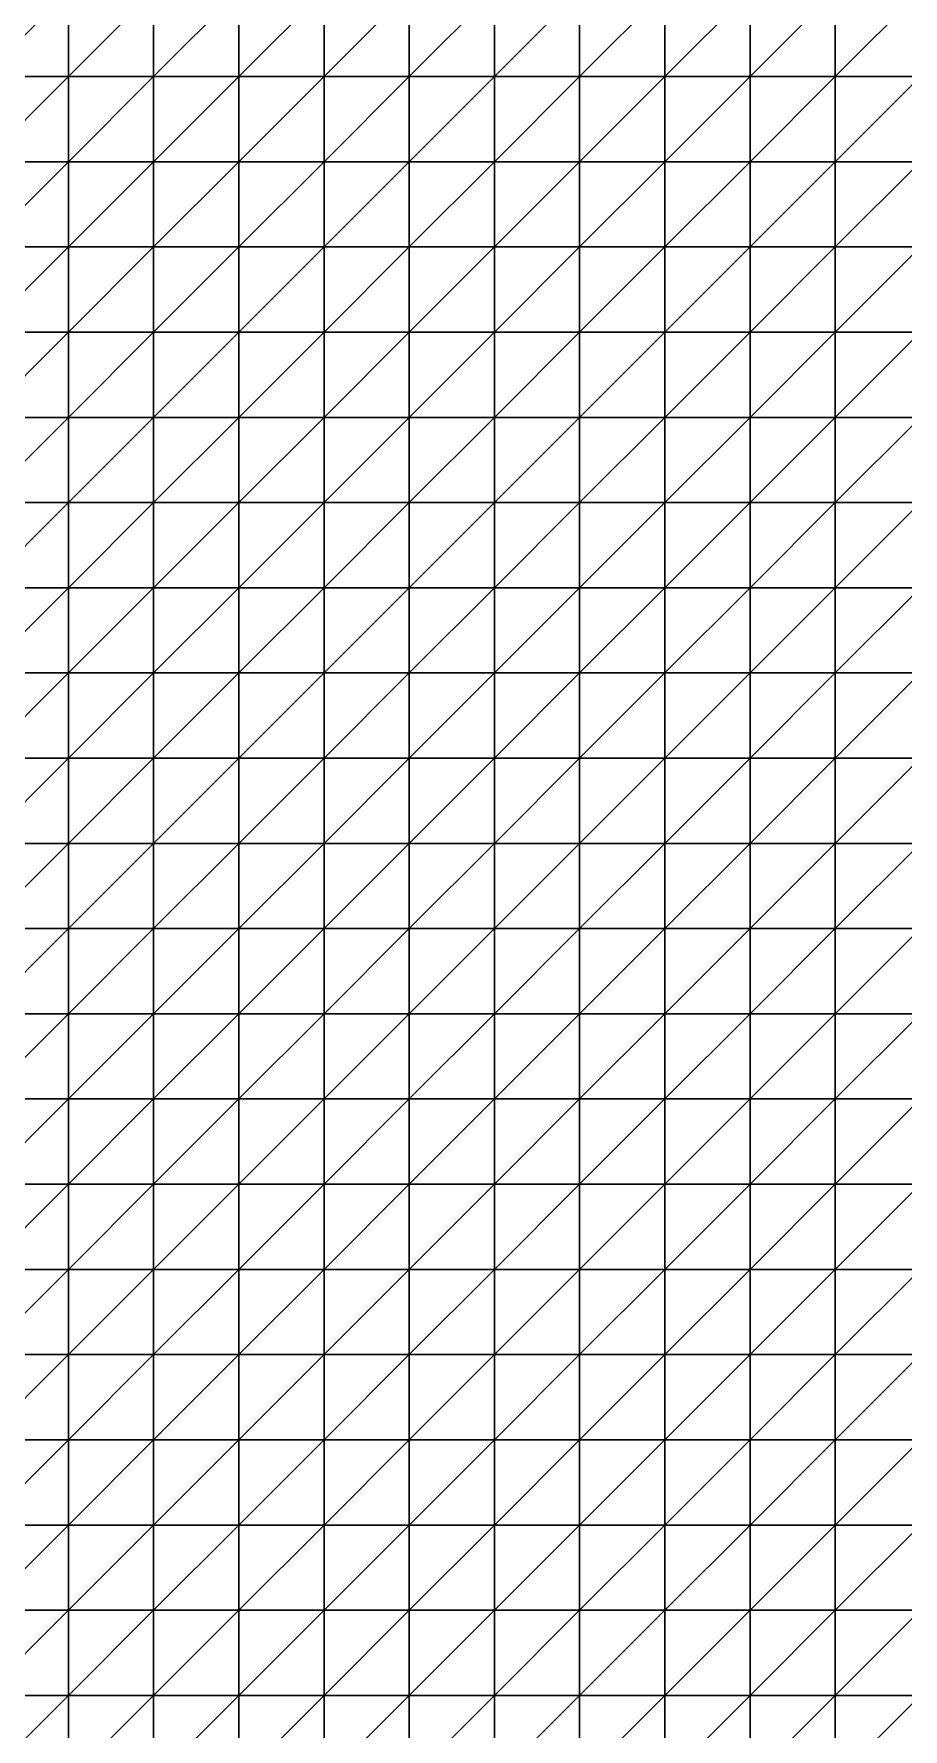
# Model space of a CAD drawing. Header units: metres. Extents: x 351000 to 353000, y 7455000 to 7457000.
# Drawn here: x 352489.9 to 352744.9, y 7455490.1 to 7455987.5 of the extents above; entities that cross this region are included whole.
import ezdxf

# ---------------------------------------------------------------- set-up
doc = ezdxf.new("R2010")
doc.units = ezdxf.units.M

msp = doc.modelspace()

# ---------------------------------------------------------------- linework, layer by layer
at = {"layer": 'TOPOGRAPHY'}
for points in [[(352475, 7455975, 1325.81), (352500, 7455975, 1321.56), (352500, 7456000, 1322.08)], [(352475, 7455975, 1325.81), (352500, 7456000, 1322.08), (352475, 7456000, 1325.94)], [(352500, 7455975, 1321.56), (352525, 7455975, 1316.2), (352525, 7456000, 1317.13)], [(352500, 7455975, 1321.56), (352525, 7456000, 1317.13), (352500, 7456000, 1322.08)], [(352525, 7455975, 1316.2), (352550, 7455975, 1309.97), (352550, 7456000, 1311.31)], [(352525, 7455975, 1316.2), (352550, 7456000, 1311.31), (352525, 7456000, 1317.13)], [(352550, 7455975, 1309.97), (352575, 7455975, 1303.18), (352575, 7456000, 1304.95)], [(352550, 7455975, 1309.97), (352575, 7456000, 1304.95), (352550, 7456000, 1311.31)], [(352575, 7455975, 1303.18), (352600, 7455975, 1296.17), (352600, 7456000, 1298.35)], [(352575, 7455975, 1303.18), (352600, 7456000, 1298.35), (352575, 7456000, 1304.95)], [(352600, 7455975, 1296.17), (352625, 7455975, 1289.28), (352625, 7456000, 1291.83)], [(352600, 7455975, 1296.17), (352625, 7456000, 1291.83), (352600, 7456000, 1298.35)], [(352625, 7455975, 1289.28), (352650, 7455975, 1282.84), (352650, 7456000, 1285.7)], [(352625, 7455975, 1289.28), (352650, 7456000, 1285.7), (352625, 7456000, 1291.83)], [(352650, 7455975, 1282.84), (352675, 7455975, 1277.11), (352675, 7456000, 1280.19)], [(352650, 7455975, 1282.84), (352675, 7456000, 1280.19), (352650, 7456000, 1285.7)], [(352675, 7455975, 1277.11), (352700, 7455975, 1272.33), (352700, 7456000, 1275.48)], [(352675, 7455975, 1277.11), (352700, 7456000, 1275.48), (352675, 7456000, 1280.19)], [(352700, 7455975, 1272.33), (352725, 7455975, 1268.6), (352725, 7456000, 1271.68)], [(352700, 7455975, 1272.33), (352725, 7456000, 1271.68), (352700, 7456000, 1275.48)], [(352725, 7455975, 1268.6), (352750, 7455975, 1265.98), (352750, 7456000, 1268.82)], [(352725, 7455975, 1268.6), (352750, 7456000, 1268.82), (352725, 7456000, 1271.68)], [(352475, 7455950, 1324.47), (352500, 7455950, 1320.25), (352500, 7455975, 1321.56)], [(352475, 7455950, 1324.47), (352500, 7455975, 1321.56), (352475, 7455975, 1325.81)], [(352500, 7455950, 1320.25), (352525, 7455950, 1314.96), (352525, 7455975, 1316.2)], [(352500, 7455950, 1320.25), (352525, 7455975, 1316.2), (352500, 7455975, 1321.56)], [(352525, 7455950, 1314.96), (352550, 7455950, 1308.82), (352550, 7455975, 1309.97)], [(352525, 7455950, 1314.96), (352550, 7455975, 1309.97), (352525, 7455975, 1316.2)], [(352550, 7455950, 1308.82), (352575, 7455950, 1302.09), (352575, 7455975, 1303.18)], [(352550, 7455950, 1308.82), (352575, 7455975, 1303.18), (352550, 7455975, 1309.97)], [(352575, 7455950, 1302.09), (352600, 7455950, 1295.07), (352600, 7455975, 1296.17)], [(352575, 7455950, 1302.09), (352600, 7455975, 1296.17), (352575, 7455975, 1303.18)], [(352600, 7455950, 1295.07), (352625, 7455950, 1288.12), (352625, 7455975, 1289.28)], [(352600, 7455950, 1295.07), (352625, 7455975, 1289.28), (352600, 7455975, 1296.17)], [(352625, 7455950, 1288.12), (352650, 7455950, 1281.56), (352650, 7455975, 1282.84)], [(352625, 7455950, 1288.12), (352650, 7455975, 1282.84), (352625, 7455975, 1289.28)], [(352650, 7455950, 1281.56), (352675, 7455950, 1275.7), (352675, 7455975, 1277.11)], [(352650, 7455950, 1281.56), (352675, 7455975, 1277.11), (352650, 7455975, 1282.84)], [(352675, 7455950, 1275.7), (352700, 7455950, 1270.76), (352700, 7455975, 1272.33)], [(352675, 7455950, 1275.7), (352700, 7455975, 1272.33), (352675, 7455975, 1277.11)], [(352700, 7455950, 1270.76), (352725, 7455950, 1266.92), (352725, 7455975, 1268.6)], [(352700, 7455950, 1270.76), (352725, 7455975, 1268.6), (352700, 7455975, 1272.33)], [(352725, 7455950, 1266.92), (352750, 7455950, 1264.26), (352750, 7455975, 1265.98)], [(352725, 7455950, 1266.92), (352750, 7455975, 1265.98), (352725, 7455975, 1268.6)], [(352475, 7455925, 1322.36), (352500, 7455925, 1318.58), (352500, 7455950, 1320.25)], [(352475, 7455925, 1322.36), (352500, 7455950, 1320.25), (352475, 7455950, 1324.47)], [(352500, 7455925, 1318.58), (352525, 7455925, 1313.81), (352525, 7455950, 1314.96)], [(352500, 7455925, 1318.58), (352525, 7455950, 1314.96), (352500, 7455950, 1320.25)], [(352525, 7455925, 1313.81), (352550, 7455925, 1308.18), (352550, 7455950, 1308.82)], [(352525, 7455925, 1313.81), (352550, 7455950, 1308.82), (352525, 7455950, 1314.96)], [(352550, 7455925, 1308.18), (352575, 7455925, 1301.89), (352575, 7455950, 1302.09)], [(352550, 7455925, 1308.18), (352575, 7455950, 1302.09), (352550, 7455950, 1308.82)], [(352575, 7455925, 1301.89), (352600, 7455925, 1295.21), (352600, 7455950, 1295.07)], [(352575, 7455925, 1301.89), (352600, 7455950, 1295.07), (352575, 7455950, 1302.09)], [(352600, 7455925, 1295.21), (352625, 7455925, 1288.44), (352625, 7455950, 1288.12)], [(352600, 7455925, 1295.21), (352625, 7455950, 1288.12), (352600, 7455950, 1295.07)], [(352625, 7455925, 1288.44), (352650, 7455925, 1281.91), (352650, 7455950, 1281.56)], [(352625, 7455925, 1288.44), (352650, 7455950, 1281.56), (352625, 7455950, 1288.12)], [(352650, 7455925, 1281.91), (352675, 7455925, 1275.91), (352675, 7455950, 1275.7)], [(352650, 7455925, 1281.91), (352675, 7455950, 1275.7), (352650, 7455950, 1281.56)], [(352675, 7455925, 1275.91), (352700, 7455925, 1270.73), (352700, 7455950, 1270.76)], [(352675, 7455925, 1275.91), (352700, 7455950, 1270.76), (352675, 7455950, 1275.7)], [(352700, 7455925, 1270.73), (352725, 7455925, 1266.57), (352725, 7455950, 1266.92)], [(352700, 7455925, 1270.73), (352725, 7455950, 1266.92), (352700, 7455950, 1270.76)], [(352725, 7455925, 1266.57), (352750, 7455925, 1263.57), (352750, 7455950, 1264.26)], [(352725, 7455925, 1266.57), (352750, 7455950, 1264.26), (352725, 7455950, 1266.92)], [(352475, 7455900, 1320), (352500, 7455900, 1316.94), (352500, 7455925, 1318.58)], [(352475, 7455900, 1320), (352500, 7455925, 1318.58), (352475, 7455925, 1322.36)], [(352500, 7455900, 1316.94), (352525, 7455900, 1312.98), (352525, 7455925, 1313.81)], [(352500, 7455900, 1316.94), (352525, 7455925, 1313.81), (352500, 7455925, 1318.58)], [(352525, 7455900, 1312.98), (352550, 7455900, 1308.16), (352550, 7455925, 1308.18)], [(352525, 7455900, 1312.98), (352550, 7455925, 1308.18), (352525, 7455925, 1313.81)], [(352550, 7455900, 1308.16), (352575, 7455900, 1302.58), (352575, 7455925, 1301.89)], [(352550, 7455900, 1308.16), (352575, 7455925, 1301.89), (352550, 7455925, 1308.18)], [(352575, 7455900, 1302.58), (352600, 7455900, 1296.45), (352600, 7455925, 1295.21)], [(352575, 7455900, 1302.58), (352600, 7455925, 1295.21), (352575, 7455925, 1301.89)], [(352600, 7455900, 1296.45), (352625, 7455900, 1290.02), (352625, 7455925, 1288.44)], [(352600, 7455900, 1296.45), (352625, 7455925, 1288.44), (352600, 7455925, 1295.21)], [(352625, 7455900, 1290.02), (352650, 7455900, 1283.59), (352650, 7455925, 1281.91)], [(352625, 7455900, 1290.02), (352650, 7455925, 1281.91), (352625, 7455925, 1288.44)], [(352650, 7455900, 1283.59), (352675, 7455900, 1277.46), (352675, 7455925, 1275.91)], [(352650, 7455900, 1283.59), (352675, 7455925, 1275.91), (352650, 7455925, 1281.91)], [(352675, 7455900, 1277.46), (352700, 7455900, 1271.95), (352700, 7455925, 1270.73)], [(352675, 7455900, 1277.46), (352700, 7455925, 1270.73), (352675, 7455925, 1275.91)], [(352700, 7455900, 1271.95), (352725, 7455900, 1267.32), (352725, 7455925, 1266.57)], [(352700, 7455900, 1271.95), (352725, 7455925, 1266.57), (352700, 7455925, 1270.73)], [(352725, 7455900, 1267.32), (352750, 7455900, 1263.78), (352750, 7455925, 1263.57)], [(352725, 7455900, 1267.32), (352750, 7455925, 1263.57), (352725, 7455925, 1266.57)], [(352475, 7455875, 1317.78), (352500, 7455875, 1315.56), (352500, 7455900, 1316.94)], [(352475, 7455875, 1317.78), (352500, 7455900, 1316.94), (352475, 7455900, 1320)], [(352500, 7455875, 1315.56), (352525, 7455875, 1312.52), (352525, 7455900, 1312.98)], [(352500, 7455875, 1315.56), (352525, 7455900, 1312.98), (352500, 7455900, 1316.94)], [(352525, 7455875, 1312.52), (352550, 7455875, 1308.62), (352550, 7455900, 1308.16)], [(352525, 7455875, 1312.52), (352550, 7455900, 1308.16), (352525, 7455900, 1312.98)], [(352550, 7455875, 1308.62), (352575, 7455875, 1303.87), (352575, 7455900, 1302.58)], [(352550, 7455875, 1308.62), (352575, 7455900, 1302.58), (352550, 7455900, 1308.16)], [(352575, 7455875, 1303.87), (352600, 7455875, 1298.4), (352600, 7455900, 1296.45)], [(352575, 7455875, 1303.87), (352600, 7455900, 1296.45), (352575, 7455900, 1302.58)], [(352600, 7455875, 1298.4), (352625, 7455875, 1292.4), (352625, 7455900, 1290.02)], [(352600, 7455875, 1298.4), (352625, 7455900, 1290.02), (352600, 7455900, 1296.45)], [(352625, 7455875, 1292.4), (352650, 7455875, 1286.13), (352650, 7455900, 1283.59)], [(352625, 7455875, 1292.4), (352650, 7455900, 1283.59), (352625, 7455900, 1290.02)], [(352650, 7455875, 1286.13), (352675, 7455875, 1279.92), (352675, 7455900, 1277.46)], [(352650, 7455875, 1286.13), (352675, 7455900, 1277.46), (352650, 7455900, 1283.59)], [(352675, 7455875, 1279.92), (352700, 7455875, 1274.08), (352700, 7455900, 1271.95)], [(352675, 7455875, 1279.92), (352700, 7455900, 1271.95), (352675, 7455900, 1277.46)], [(352700, 7455875, 1274.08), (352725, 7455875, 1268.94), (352725, 7455900, 1267.32)], [(352700, 7455875, 1274.08), (352725, 7455900, 1267.32), (352700, 7455900, 1271.95)], [(352725, 7455875, 1268.94), (352750, 7455875, 1264.78), (352750, 7455900, 1263.78)], [(352725, 7455875, 1268.94), (352750, 7455900, 1263.78), (352725, 7455900, 1267.32)], [(352475, 7455850, 1315.91), (352500, 7455850, 1314.46), (352500, 7455875, 1315.56)], [(352475, 7455850, 1315.91), (352500, 7455875, 1315.56), (352475, 7455875, 1317.78)], [(352500, 7455850, 1314.46), (352525, 7455850, 1312.28), (352525, 7455875, 1312.52)], [(352500, 7455850, 1314.46), (352525, 7455875, 1312.52), (352500, 7455875, 1315.56)], [(352525, 7455850, 1312.28), (352550, 7455850, 1309.25), (352550, 7455875, 1308.62)], [(352525, 7455850, 1312.28), (352550, 7455875, 1308.62), (352525, 7455875, 1312.52)], [(352550, 7455850, 1309.25), (352575, 7455850, 1305.31), (352575, 7455875, 1303.87)], [(352550, 7455850, 1309.25), (352575, 7455875, 1303.87), (352550, 7455875, 1308.62)], [(352575, 7455850, 1305.31), (352600, 7455850, 1300.52), (352600, 7455875, 1298.4)], [(352575, 7455850, 1305.31), (352600, 7455875, 1298.4), (352575, 7455875, 1303.87)], [(352600, 7455850, 1300.52), (352625, 7455850, 1295), (352625, 7455875, 1292.4)], [(352600, 7455850, 1300.52), (352625, 7455875, 1292.4), (352600, 7455875, 1298.4)], [(352625, 7455850, 1295), (352650, 7455850, 1289), (352650, 7455875, 1286.13)], [(352625, 7455850, 1295), (352650, 7455875, 1286.13), (352625, 7455875, 1292.4)], [(352650, 7455850, 1289), (352675, 7455850, 1282.81), (352675, 7455875, 1279.92)], [(352650, 7455850, 1289), (352675, 7455875, 1279.92), (352650, 7455875, 1286.13)], [(352675, 7455850, 1282.81), (352700, 7455850, 1276.77), (352700, 7455875, 1274.08)], [(352675, 7455850, 1282.81), (352700, 7455875, 1274.08), (352675, 7455875, 1279.92)], [(352700, 7455850, 1276.77), (352725, 7455850, 1271.25), (352725, 7455875, 1268.94)], [(352700, 7455850, 1276.77), (352725, 7455875, 1268.94), (352700, 7455875, 1274.08)], [(352725, 7455850, 1271.25), (352750, 7455850, 1266.58), (352750, 7455875, 1264.78)], [(352725, 7455850, 1271.25), (352750, 7455875, 1264.78), (352725, 7455875, 1268.94)], [(352475, 7455825, 1314.4), (352500, 7455825, 1313.47), (352500, 7455850, 1314.46)], [(352475, 7455825, 1314.4), (352500, 7455850, 1314.46), (352475, 7455850, 1315.91)], [(352500, 7455825, 1313.47), (352525, 7455825, 1311.94), (352525, 7455850, 1312.28)], [(352500, 7455825, 1313.47), (352525, 7455850, 1312.28), (352500, 7455850, 1314.46)], [(352525, 7455825, 1311.94), (352550, 7455825, 1309.61), (352550, 7455850, 1309.25)], [(352525, 7455825, 1311.94), (352550, 7455850, 1309.25), (352525, 7455850, 1312.28)], [(352550, 7455825, 1309.61), (352575, 7455825, 1306.4), (352575, 7455850, 1305.31)], [(352550, 7455825, 1309.61), (352575, 7455850, 1305.31), (352550, 7455850, 1309.25)], [(352575, 7455825, 1306.4), (352600, 7455825, 1302.27), (352600, 7455850, 1300.52)], [(352575, 7455825, 1306.4), (352600, 7455850, 1300.52), (352575, 7455850, 1305.31)], [(352600, 7455825, 1302.27), (352625, 7455825, 1297.32), (352625, 7455850, 1295)], [(352600, 7455825, 1302.27), (352625, 7455850, 1295), (352600, 7455850, 1300.52)], [(352625, 7455825, 1297.32), (352650, 7455825, 1291.74), (352650, 7455850, 1289)], [(352625, 7455825, 1297.32), (352650, 7455850, 1289), (352625, 7455850, 1295)], [(352650, 7455825, 1291.74), (352675, 7455825, 1285.79), (352675, 7455850, 1282.81)], [(352650, 7455825, 1291.74), (352675, 7455850, 1282.81), (352650, 7455850, 1289)], [(352675, 7455825, 1285.79), (352700, 7455825, 1279.82), (352700, 7455850, 1276.77)], [(352675, 7455825, 1285.79), (352700, 7455850, 1276.77), (352675, 7455850, 1282.81)], [(352700, 7455825, 1279.82), (352725, 7455825, 1274.2), (352725, 7455850, 1271.25)], [(352700, 7455825, 1279.82), (352725, 7455850, 1271.25), (352700, 7455850, 1276.77)], [(352725, 7455825, 1274.2), (352750, 7455825, 1269.32), (352750, 7455850, 1266.58)], [(352725, 7455825, 1274.2), (352750, 7455850, 1266.58), (352725, 7455850, 1271.25)], [(352475, 7455800, 1313.08), (352500, 7455800, 1312.36), (352500, 7455825, 1313.47)], [(352475, 7455800, 1313.08), (352500, 7455825, 1313.47), (352475, 7455825, 1314.4)], [(352500, 7455800, 1312.36), (352525, 7455800, 1311.18), (352525, 7455825, 1311.94)], [(352500, 7455800, 1312.36), (352525, 7455825, 1311.94), (352500, 7455825, 1313.47)], [(352525, 7455800, 1311.18), (352550, 7455800, 1309.36), (352550, 7455825, 1309.61)], [(352525, 7455800, 1311.18), (352550, 7455825, 1309.61), (352525, 7455825, 1311.94)], [(352550, 7455800, 1309.36), (352575, 7455800, 1306.75), (352575, 7455825, 1306.4)], [(352550, 7455800, 1309.36), (352575, 7455825, 1306.4), (352550, 7455825, 1309.61)], [(352575, 7455800, 1306.75), (352600, 7455800, 1303.29), (352600, 7455825, 1302.27)], [(352575, 7455800, 1306.75), (352600, 7455825, 1302.27), (352575, 7455825, 1306.4)], [(352600, 7455800, 1303.29), (352625, 7455800, 1299.02), (352625, 7455825, 1297.32)], [(352600, 7455800, 1303.29), (352625, 7455825, 1297.32), (352600, 7455825, 1302.27)], [(352625, 7455800, 1299.02), (352650, 7455800, 1294.08), (352650, 7455825, 1291.74)], [(352625, 7455800, 1299.02), (352650, 7455825, 1291.74), (352625, 7455825, 1297.32)], [(352650, 7455800, 1294.08), (352675, 7455800, 1288.68), (352675, 7455825, 1285.79)], [(352650, 7455800, 1294.08), (352675, 7455825, 1285.79), (352650, 7455825, 1291.74)], [(352675, 7455800, 1288.68), (352700, 7455800, 1283.16), (352700, 7455825, 1279.82)], [(352675, 7455800, 1288.68), (352700, 7455825, 1279.82), (352675, 7455825, 1285.79)], [(352700, 7455800, 1283.16), (352725, 7455800, 1277.85), (352725, 7455825, 1274.2)], [(352700, 7455800, 1283.16), (352725, 7455825, 1274.2), (352700, 7455825, 1279.82)], [(352725, 7455800, 1277.85), (352750, 7455800, 1273.15), (352750, 7455825, 1269.32)], [(352725, 7455800, 1277.85), (352750, 7455825, 1269.32), (352725, 7455825, 1274.2)], [(352475, 7455775, 1311.72), (352500, 7455775, 1310.88), (352500, 7455800, 1312.36)], [(352475, 7455775, 1311.72), (352500, 7455800, 1312.36), (352475, 7455800, 1313.08)], [(352500, 7455775, 1310.88), (352525, 7455775, 1309.79), (352525, 7455800, 1311.18)], [(352500, 7455775, 1310.88), (352525, 7455800, 1311.18), (352500, 7455800, 1312.36)], [(352525, 7455775, 1309.79), (352550, 7455775, 1308.28), (352550, 7455800, 1309.36)], [(352525, 7455775, 1309.79), (352550, 7455800, 1309.36), (352525, 7455800, 1311.18)], [(352550, 7455775, 1308.28), (352575, 7455775, 1306.19), (352575, 7455800, 1306.75)], [(352550, 7455775, 1308.28), (352575, 7455800, 1306.75), (352550, 7455800, 1309.36)], [(352575, 7455775, 1306.19), (352600, 7455775, 1303.43), (352600, 7455800, 1303.29)], [(352575, 7455775, 1306.19), (352600, 7455800, 1303.29), (352575, 7455800, 1306.75)], [(352600, 7455775, 1303.43), (352625, 7455775, 1300), (352625, 7455800, 1299.02)], [(352600, 7455775, 1303.43), (352625, 7455800, 1299.02), (352600, 7455800, 1303.29)], [(352625, 7455775, 1300), (352650, 7455775, 1295.96), (352650, 7455800, 1294.08)], [(352625, 7455775, 1300), (352650, 7455800, 1294.08), (352625, 7455800, 1299.02)], [(352650, 7455775, 1295.96), (352675, 7455775, 1291.5), (352675, 7455800, 1288.68)], [(352650, 7455775, 1295.96), (352675, 7455800, 1288.68), (352650, 7455800, 1294.08)], [(352675, 7455775, 1291.5), (352700, 7455775, 1286.83), (352700, 7455800, 1283.16)], [(352675, 7455775, 1291.5), (352700, 7455800, 1283.16), (352675, 7455800, 1288.68)], [(352700, 7455775, 1286.83), (352725, 7455775, 1282.28), (352725, 7455800, 1277.85)], [(352700, 7455775, 1286.83), (352725, 7455800, 1277.85), (352700, 7455800, 1283.16)], [(352725, 7455775, 1282.28), (352750, 7455775, 1278.18), (352750, 7455800, 1273.15)], [(352725, 7455775, 1282.28), (352750, 7455800, 1273.15), (352725, 7455800, 1277.85)], [(352475, 7455750, 1310.16), (352500, 7455750, 1308.96), (352500, 7455775, 1310.88)], [(352475, 7455750, 1310.16), (352500, 7455775, 1310.88), (352475, 7455775, 1311.72)], [(352500, 7455750, 1308.96), (352525, 7455750, 1307.76), (352525, 7455775, 1309.79)], [(352500, 7455750, 1308.96), (352525, 7455775, 1309.79), (352500, 7455775, 1310.88)], [(352525, 7455750, 1307.76), (352550, 7455750, 1306.43), (352550, 7455775, 1308.28)], [(352525, 7455750, 1307.76), (352550, 7455775, 1308.28), (352525, 7455775, 1309.79)], [(352550, 7455750, 1306.43), (352575, 7455750, 1304.82), (352575, 7455775, 1306.19)], [(352550, 7455750, 1306.43), (352575, 7455775, 1306.19), (352550, 7455775, 1308.28)], [(352575, 7455750, 1304.82), (352600, 7455750, 1302.83), (352600, 7455775, 1303.43)], [(352575, 7455750, 1304.82), (352600, 7455775, 1303.43), (352575, 7455775, 1306.19)], [(352600, 7455750, 1302.83), (352625, 7455750, 1300.4), (352625, 7455775, 1300)], [(352600, 7455750, 1302.83), (352625, 7455775, 1300), (352600, 7455775, 1303.43)], [(352625, 7455750, 1300.4), (352650, 7455750, 1297.54), (352650, 7455775, 1295.96)], [(352625, 7455750, 1300.4), (352650, 7455775, 1295.96), (352625, 7455775, 1300)], [(352650, 7455750, 1297.54), (352675, 7455750, 1294.32), (352675, 7455775, 1291.5)], [(352650, 7455750, 1297.54), (352675, 7455775, 1291.5), (352650, 7455775, 1295.96)], [(352675, 7455750, 1294.32), (352700, 7455750, 1290.89), (352700, 7455775, 1286.83)], [(352675, 7455750, 1294.32), (352700, 7455775, 1286.83), (352675, 7455775, 1291.5)], [(352700, 7455750, 1290.89), (352725, 7455750, 1287.48), (352725, 7455775, 1282.28)], [(352700, 7455750, 1290.89), (352725, 7455775, 1282.28), (352700, 7455775, 1286.83)], [(352725, 7455750, 1287.48), (352750, 7455750, 1284.33), (352750, 7455775, 1278.18)], [(352725, 7455750, 1287.48), (352750, 7455775, 1278.18), (352725, 7455775, 1282.28)], [(352475, 7455725, 1308.37), (352500, 7455725, 1306.7), (352500, 7455750, 1308.96)], [(352475, 7455725, 1308.37), (352500, 7455750, 1308.96), (352475, 7455750, 1310.16)], [(352500, 7455725, 1306.7), (352525, 7455725, 1305.31), (352525, 7455750, 1307.76)], [(352500, 7455725, 1306.7), (352525, 7455750, 1307.76), (352500, 7455750, 1308.96)], [(352525, 7455725, 1305.31), (352550, 7455725, 1304.11), (352550, 7455750, 1306.43)], [(352525, 7455725, 1305.31), (352550, 7455750, 1306.43), (352525, 7455750, 1307.76)], [(352550, 7455725, 1304.11), (352575, 7455725, 1302.99), (352575, 7455750, 1304.82)], [(352550, 7455725, 1304.11), (352575, 7455750, 1304.82), (352550, 7455750, 1306.43)], [(352575, 7455725, 1302.99), (352600, 7455725, 1301.82), (352600, 7455750, 1302.83)], [(352575, 7455725, 1302.99), (352600, 7455750, 1302.83), (352575, 7455750, 1304.82)], [(352600, 7455725, 1301.82), (352625, 7455725, 1300.51), (352625, 7455750, 1300.4)], [(352600, 7455725, 1301.82), (352625, 7455750, 1300.4), (352600, 7455750, 1302.83)], [(352625, 7455725, 1300.51), (352650, 7455725, 1298.99), (352650, 7455750, 1297.54)], [(352625, 7455725, 1300.51), (352650, 7455750, 1297.54), (352625, 7455750, 1300.4)], [(352650, 7455725, 1298.99), (352675, 7455725, 1297.24), (352675, 7455750, 1294.32)], [(352650, 7455725, 1298.99), (352675, 7455750, 1294.32), (352650, 7455750, 1297.54)], [(352675, 7455725, 1297.24), (352700, 7455725, 1295.29), (352700, 7455750, 1290.89)], [(352675, 7455725, 1297.24), (352700, 7455750, 1290.89), (352675, 7455750, 1294.32)], [(352700, 7455725, 1295.29), (352725, 7455725, 1293.25), (352725, 7455750, 1287.48)], [(352700, 7455725, 1295.29), (352725, 7455750, 1287.48), (352700, 7455750, 1290.89)], [(352725, 7455725, 1293.25), (352750, 7455725, 1291.27), (352750, 7455750, 1284.33)], [(352725, 7455725, 1293.25), (352750, 7455750, 1284.33), (352725, 7455750, 1287.48)], [(352475, 7455700, 1306.5), (352500, 7455700, 1304.41), (352500, 7455725, 1306.7)], [(352475, 7455700, 1306.5), (352500, 7455725, 1306.7), (352475, 7455725, 1308.37)], [(352500, 7455700, 1304.41), (352525, 7455700, 1302.84), (352525, 7455725, 1305.31)], [(352500, 7455700, 1304.41), (352525, 7455725, 1305.31), (352500, 7455725, 1306.7)], [(352525, 7455700, 1302.84), (352550, 7455700, 1301.78), (352550, 7455725, 1304.11)], [(352525, 7455700, 1302.84), (352550, 7455725, 1304.11), (352525, 7455725, 1305.31)], [(352550, 7455700, 1301.78), (352575, 7455700, 1301.15), (352575, 7455725, 1302.99)], [(352550, 7455700, 1301.78), (352575, 7455725, 1302.99), (352550, 7455725, 1304.11)], [(352575, 7455700, 1301.15), (352600, 7455700, 1300.82), (352600, 7455725, 1301.82)], [(352575, 7455700, 1301.15), (352600, 7455725, 1301.82), (352575, 7455725, 1302.99)], [(352600, 7455700, 1300.82), (352625, 7455700, 1300.65), (352625, 7455725, 1300.51)], [(352600, 7455700, 1300.82), (352625, 7455725, 1300.51), (352600, 7455725, 1301.82)], [(352625, 7455700, 1300.65), (352650, 7455700, 1300.49), (352650, 7455725, 1298.99)], [(352625, 7455700, 1300.65), (352650, 7455725, 1298.99), (352625, 7455725, 1300.51)], [(352650, 7455700, 1300.49), (352675, 7455700, 1300.24), (352675, 7455725, 1297.24)], [(352650, 7455700, 1300.49), (352675, 7455725, 1297.24), (352650, 7455725, 1298.99)], [(352675, 7455700, 1300.24), (352700, 7455700, 1299.82), (352700, 7455725, 1295.29)], [(352675, 7455700, 1300.24), (352700, 7455725, 1295.29), (352675, 7455725, 1297.24)], [(352700, 7455700, 1299.82), (352725, 7455700, 1299.19), (352725, 7455725, 1293.25)], [(352700, 7455700, 1299.82), (352725, 7455725, 1293.25), (352700, 7455725, 1295.29)], [(352725, 7455700, 1299.19), (352750, 7455700, 1298.4), (352750, 7455725, 1291.27)], [(352725, 7455700, 1299.19), (352750, 7455725, 1291.27), (352725, 7455725, 1293.25)], [(352475, 7455675, 1304.84), (352500, 7455675, 1302.47), (352500, 7455700, 1304.41)], [(352475, 7455675, 1304.84), (352500, 7455700, 1304.41), (352475, 7455700, 1306.5)], [(352500, 7455675, 1302.47), (352525, 7455675, 1300.83), (352525, 7455700, 1302.84)], [(352500, 7455675, 1302.47), (352525, 7455700, 1302.84), (352500, 7455700, 1304.41)], [(352525, 7455675, 1300.83), (352550, 7455675, 1299.94), (352550, 7455700, 1301.78)], [(352525, 7455675, 1300.83), (352550, 7455700, 1301.78), (352525, 7455700, 1302.84)], [(352550, 7455675, 1299.94), (352575, 7455675, 1299.77), (352575, 7455700, 1301.15)], [(352550, 7455675, 1299.94), (352575, 7455700, 1301.15), (352550, 7455700, 1301.78)], [(352575, 7455675, 1299.77), (352600, 7455675, 1300.18), (352600, 7455700, 1300.82)], [(352575, 7455675, 1299.77), (352600, 7455700, 1300.82), (352575, 7455700, 1301.15)], [(352600, 7455675, 1300.18), (352625, 7455675, 1301.01), (352625, 7455700, 1300.65)], [(352600, 7455675, 1300.18), (352625, 7455700, 1300.65), (352600, 7455700, 1300.82)], [(352625, 7455675, 1301.01), (352650, 7455675, 1302.06), (352650, 7455700, 1300.49)], [(352625, 7455675, 1301.01), (352650, 7455700, 1300.49), (352625, 7455700, 1300.65)], [(352650, 7455675, 1302.06), (352675, 7455675, 1303.14), (352675, 7455700, 1300.24)], [(352650, 7455675, 1302.06), (352675, 7455700, 1300.24), (352650, 7455700, 1300.49)], [(352675, 7455675, 1303.14), (352700, 7455675, 1304.05), (352700, 7455700, 1299.82)], [(352675, 7455675, 1303.14), (352700, 7455700, 1299.82), (352675, 7455700, 1300.24)], [(352700, 7455675, 1304.05), (352725, 7455675, 1304.68), (352725, 7455700, 1299.19)], [(352700, 7455675, 1304.05), (352725, 7455700, 1299.19), (352700, 7455700, 1299.82)], [(352725, 7455675, 1304.68), (352750, 7455675, 1304.94), (352750, 7455700, 1298.4)], [(352725, 7455675, 1304.68), (352750, 7455700, 1298.4), (352725, 7455700, 1299.19)], [(352475, 7455650, 1303.71), (352500, 7455650, 1301.27), (352500, 7455675, 1302.47)], [(352475, 7455650, 1303.71), (352500, 7455675, 1302.47), (352475, 7455675, 1304.84)], [(352500, 7455650, 1301.27), (352525, 7455650, 1299.66), (352525, 7455675, 1300.83)], [(352500, 7455650, 1301.27), (352525, 7455675, 1300.83), (352500, 7455675, 1302.47)], [(352525, 7455650, 1299.66), (352550, 7455650, 1298.96), (352550, 7455675, 1299.94)], [(352525, 7455650, 1299.66), (352550, 7455675, 1299.94), (352525, 7455675, 1300.83)], [(352550, 7455650, 1298.96), (352575, 7455650, 1299.13), (352575, 7455675, 1299.77)], [(352550, 7455650, 1298.96), (352575, 7455675, 1299.77), (352550, 7455675, 1299.94)], [(352575, 7455650, 1299.13), (352600, 7455650, 1300.07), (352600, 7455675, 1300.18)], [(352575, 7455650, 1299.13), (352600, 7455675, 1300.18), (352575, 7455675, 1299.77)], [(352600, 7455650, 1300.07), (352625, 7455650, 1301.62), (352625, 7455675, 1301.01)], [(352600, 7455650, 1300.07), (352625, 7455675, 1301.01), (352600, 7455675, 1300.18)], [(352625, 7455650, 1301.62), (352650, 7455650, 1303.53), (352650, 7455675, 1302.06)], [(352625, 7455650, 1301.62), (352650, 7455675, 1302.06), (352625, 7455675, 1301.01)], [(352650, 7455650, 1303.53), (352675, 7455650, 1305.56), (352675, 7455675, 1303.14)], [(352650, 7455650, 1303.53), (352675, 7455675, 1303.14), (352650, 7455675, 1302.06)], [(352675, 7455650, 1305.56), (352700, 7455650, 1307.46), (352700, 7455675, 1304.05)], [(352675, 7455650, 1305.56), (352700, 7455675, 1304.05), (352675, 7455675, 1303.14)], [(352700, 7455650, 1307.46), (352725, 7455650, 1309), (352725, 7455675, 1304.68)], [(352700, 7455650, 1307.46), (352725, 7455675, 1304.68), (352700, 7455675, 1304.05)], [(352725, 7455650, 1309), (352750, 7455650, 1310.03), (352750, 7455675, 1304.94)], [(352725, 7455650, 1309), (352750, 7455675, 1304.94), (352725, 7455675, 1304.68)], [(352475, 7455625, 1303.33), (352500, 7455625, 1301.05), (352500, 7455650, 1301.27)], [(352475, 7455625, 1303.33), (352500, 7455650, 1301.27), (352475, 7455650, 1303.71)], [(352500, 7455625, 1301.05), (352525, 7455625, 1299.55), (352525, 7455650, 1299.66)], [(352500, 7455625, 1301.05), (352525, 7455650, 1299.66), (352500, 7455650, 1301.27)], [(352525, 7455625, 1299.55), (352550, 7455625, 1298.95), (352550, 7455650, 1298.96)], [(352525, 7455625, 1299.55), (352550, 7455650, 1298.96), (352525, 7455650, 1299.66)], [(352550, 7455625, 1298.95), (352575, 7455625, 1299.28), (352575, 7455650, 1299.13)], [(352550, 7455625, 1298.95), (352575, 7455650, 1299.13), (352550, 7455650, 1298.96)], [(352575, 7455625, 1299.28), (352600, 7455625, 1300.44), (352600, 7455650, 1300.07)], [(352575, 7455625, 1299.28), (352600, 7455650, 1300.07), (352575, 7455650, 1299.13)], [(352600, 7455625, 1300.44), (352625, 7455625, 1302.28), (352625, 7455650, 1301.62)], [(352600, 7455625, 1300.44), (352625, 7455650, 1301.62), (352600, 7455650, 1300.07)], [(352625, 7455625, 1302.28), (352650, 7455625, 1304.58), (352650, 7455650, 1303.53)], [(352625, 7455625, 1302.28), (352650, 7455650, 1303.53), (352625, 7455650, 1301.62)], [(352650, 7455625, 1304.58), (352675, 7455625, 1307.06), (352675, 7455650, 1305.56)], [(352650, 7455625, 1304.58), (352675, 7455650, 1305.56), (352650, 7455650, 1303.53)], [(352675, 7455625, 1307.06), (352700, 7455625, 1309.46), (352700, 7455650, 1307.46)], [(352675, 7455625, 1307.06), (352700, 7455650, 1307.46), (352675, 7455650, 1305.56)], [(352700, 7455625, 1309.46), (352725, 7455625, 1311.5), (352725, 7455650, 1309)], [(352700, 7455625, 1309.46), (352725, 7455650, 1309), (352700, 7455650, 1307.46)], [(352725, 7455625, 1311.5), (352750, 7455625, 1312.96), (352750, 7455650, 1310.03)], [(352725, 7455625, 1311.5), (352750, 7455650, 1310.03), (352725, 7455650, 1309)], [(352475, 7455600, 1303.75), (352500, 7455600, 1301.76), (352500, 7455625, 1301.05)], [(352475, 7455600, 1303.75), (352500, 7455625, 1301.05), (352475, 7455625, 1303.33)], [(352500, 7455600, 1301.76), (352525, 7455600, 1300.39), (352525, 7455625, 1299.55)], [(352500, 7455600, 1301.76), (352525, 7455625, 1299.55), (352500, 7455625, 1301.05)], [(352525, 7455600, 1300.39), (352550, 7455600, 1299.79), (352550, 7455625, 1298.95)], [(352525, 7455600, 1300.39), (352550, 7455625, 1298.95), (352525, 7455625, 1299.55)], [(352550, 7455600, 1299.79), (352575, 7455600, 1299.99), (352575, 7455625, 1299.28)], [(352550, 7455600, 1299.79), (352575, 7455625, 1299.28), (352550, 7455625, 1298.95)], [(352575, 7455600, 1299.99), (352600, 7455600, 1300.99), (352600, 7455625, 1300.44)], [(352575, 7455600, 1299.99), (352600, 7455625, 1300.44), (352575, 7455625, 1299.28)], [(352600, 7455600, 1300.99), (352625, 7455600, 1302.66), (352625, 7455625, 1302.28)], [(352600, 7455600, 1300.99), (352625, 7455625, 1302.28), (352600, 7455625, 1300.44)], [(352625, 7455600, 1302.66), (352650, 7455600, 1304.81), (352650, 7455625, 1304.58)], [(352625, 7455600, 1302.66), (352650, 7455625, 1304.58), (352625, 7455625, 1302.28)], [(352650, 7455600, 1304.81), (352675, 7455600, 1307.22), (352675, 7455625, 1307.06)], [(352650, 7455600, 1304.81), (352675, 7455625, 1307.06), (352650, 7455625, 1304.58)], [(352675, 7455600, 1307.22), (352700, 7455600, 1309.61), (352700, 7455625, 1309.46)], [(352675, 7455600, 1307.22), (352700, 7455625, 1309.46), (352675, 7455625, 1307.06)], [(352700, 7455600, 1309.61), (352725, 7455600, 1311.73), (352725, 7455625, 1311.5)], [(352700, 7455600, 1309.61), (352725, 7455625, 1311.5), (352700, 7455625, 1309.46)], [(352725, 7455600, 1311.73), (352750, 7455600, 1313.33), (352750, 7455625, 1312.96)], [(352725, 7455600, 1311.73), (352750, 7455625, 1312.96), (352725, 7455625, 1311.5)], [(352475, 7455575, 1304.73), (352500, 7455575, 1303.1), (352500, 7455600, 1301.76)], [(352475, 7455575, 1304.73), (352500, 7455600, 1301.76), (352475, 7455600, 1303.75)], [(352500, 7455575, 1303.1), (352525, 7455575, 1301.82), (352525, 7455600, 1300.39)], [(352500, 7455575, 1303.1), (352525, 7455600, 1300.39), (352500, 7455600, 1301.76)], [(352525, 7455575, 1301.82), (352550, 7455575, 1301.04), (352550, 7455600, 1299.79)], [(352525, 7455575, 1301.82), (352550, 7455600, 1299.79), (352525, 7455600, 1300.39)], [(352550, 7455575, 1301.04), (352575, 7455575, 1300.87), (352575, 7455600, 1299.99)], [(352550, 7455575, 1301.04), (352575, 7455600, 1299.99), (352550, 7455600, 1299.79)], [(352575, 7455575, 1300.87), (352600, 7455575, 1301.33), (352600, 7455600, 1300.99)], [(352575, 7455575, 1300.87), (352600, 7455600, 1300.99), (352575, 7455600, 1299.99)], [(352600, 7455575, 1301.33), (352625, 7455575, 1302.38), (352625, 7455600, 1302.66)], [(352600, 7455575, 1301.33), (352625, 7455600, 1302.66), (352600, 7455600, 1300.99)], [(352625, 7455575, 1302.38), (352650, 7455575, 1303.93), (352650, 7455600, 1304.81)], [(352625, 7455575, 1302.38), (352650, 7455600, 1304.81), (352625, 7455600, 1302.66)], [(352650, 7455575, 1303.93), (352675, 7455575, 1305.8), (352675, 7455600, 1307.22)], [(352650, 7455575, 1303.93), (352675, 7455600, 1307.22), (352650, 7455600, 1304.81)], [(352675, 7455575, 1305.8), (352700, 7455575, 1307.77), (352700, 7455600, 1309.61)], [(352675, 7455575, 1305.8), (352700, 7455600, 1309.61), (352675, 7455600, 1307.22)], [(352700, 7455575, 1307.77), (352725, 7455575, 1309.63), (352725, 7455600, 1311.73)], [(352700, 7455575, 1307.77), (352725, 7455600, 1311.73), (352700, 7455600, 1309.61)], [(352725, 7455575, 1309.63), (352750, 7455575, 1311.14), (352750, 7455600, 1313.33)], [(352725, 7455575, 1309.63), (352750, 7455600, 1313.33), (352725, 7455600, 1311.73)], [(352475, 7455550, 1305.83), (352500, 7455550, 1304.54), (352500, 7455575, 1303.1)], [(352475, 7455550, 1305.83), (352500, 7455575, 1303.1), (352475, 7455575, 1304.73)], [(352500, 7455550, 1304.54), (352525, 7455550, 1303.26), (352525, 7455575, 1301.82)], [(352500, 7455550, 1304.54), (352525, 7455575, 1301.82), (352500, 7455575, 1303.1)], [(352525, 7455550, 1303.26), (352550, 7455550, 1302.17), (352550, 7455575, 1301.04)], [(352525, 7455550, 1303.26), (352550, 7455575, 1301.04), (352525, 7455575, 1301.82)], [(352550, 7455550, 1302.17), (352575, 7455550, 1301.4), (352575, 7455575, 1300.87)], [(352550, 7455550, 1302.17), (352575, 7455575, 1300.87), (352550, 7455575, 1301.04)], [(352575, 7455550, 1301.4), (352600, 7455550, 1301.06), (352600, 7455575, 1301.33)], [(352575, 7455550, 1301.4), (352600, 7455575, 1301.33), (352575, 7455575, 1300.87)], [(352600, 7455550, 1301.06), (352625, 7455550, 1301.21), (352625, 7455575, 1302.38)], [(352600, 7455550, 1301.06), (352625, 7455575, 1302.38), (352600, 7455575, 1301.33)], [(352625, 7455550, 1301.21), (352650, 7455550, 1301.83), (352650, 7455575, 1303.93)], [(352625, 7455550, 1301.21), (352650, 7455575, 1303.93), (352625, 7455575, 1302.38)], [(352650, 7455550, 1301.83), (352675, 7455550, 1302.84), (352675, 7455575, 1305.8)], [(352650, 7455550, 1301.83), (352675, 7455575, 1305.8), (352650, 7455575, 1303.93)], [(352675, 7455550, 1302.84), (352700, 7455550, 1304.13), (352700, 7455575, 1307.77)], [(352675, 7455550, 1302.84), (352700, 7455575, 1307.77), (352675, 7455575, 1305.8)], [(352700, 7455550, 1304.13), (352725, 7455550, 1305.53), (352725, 7455575, 1309.63)], [(352700, 7455550, 1304.13), (352725, 7455575, 1309.63), (352700, 7455575, 1307.77)], [(352725, 7455550, 1305.53), (352750, 7455550, 1306.84), (352750, 7455575, 1311.14)], [(352725, 7455550, 1305.53), (352750, 7455575, 1311.14), (352725, 7455575, 1309.63)], [(352475, 7455525, 1306.45), (352500, 7455525, 1305.44), (352500, 7455550, 1304.54)], [(352475, 7455525, 1306.45), (352500, 7455550, 1304.54), (352475, 7455550, 1305.83)], [(352500, 7455525, 1305.44), (352525, 7455525, 1304.11), (352525, 7455550, 1303.26)], [(352500, 7455525, 1305.44), (352525, 7455550, 1303.26), (352500, 7455550, 1304.54)], [(352525, 7455525, 1304.11), (352550, 7455525, 1302.64), (352550, 7455550, 1302.17)], [(352525, 7455525, 1304.11), (352550, 7455550, 1302.17), (352525, 7455550, 1303.26)], [(352550, 7455525, 1302.64), (352575, 7455525, 1301.2), (352575, 7455550, 1301.4)], [(352550, 7455525, 1302.64), (352575, 7455550, 1301.4), (352550, 7455550, 1302.17)], [(352575, 7455525, 1301.2), (352600, 7455525, 1299.97), (352600, 7455550, 1301.06)], [(352575, 7455525, 1301.2), (352600, 7455550, 1301.06), (352575, 7455550, 1301.4)], [(352600, 7455525, 1299.97), (352625, 7455525, 1299.09), (352625, 7455550, 1301.21)], [(352600, 7455525, 1299.97), (352625, 7455550, 1301.21), (352600, 7455550, 1301.06)], [(352625, 7455525, 1299.09), (352650, 7455525, 1298.66), (352650, 7455550, 1301.83)], [(352625, 7455525, 1299.09), (352650, 7455550, 1301.83), (352625, 7455550, 1301.21)], [(352650, 7455525, 1298.66), (352675, 7455525, 1298.72), (352675, 7455550, 1302.84)], [(352650, 7455525, 1298.66), (352675, 7455550, 1302.84), (352650, 7455550, 1301.83)], [(352675, 7455525, 1298.72), (352700, 7455525, 1299.24), (352700, 7455550, 1304.13)], [(352675, 7455525, 1298.72), (352700, 7455550, 1304.13), (352675, 7455550, 1302.84)], [(352700, 7455525, 1299.24), (352725, 7455525, 1300.12), (352725, 7455550, 1305.53)], [(352700, 7455525, 1299.24), (352725, 7455550, 1305.53), (352700, 7455550, 1304.13)], [(352725, 7455525, 1300.12), (352750, 7455525, 1301.24), (352750, 7455550, 1306.84)], [(352725, 7455525, 1300.12), (352750, 7455550, 1306.84), (352725, 7455550, 1305.53)], [(352475, 7455500, 1306.05), (352500, 7455500, 1305.27), (352500, 7455525, 1305.44)], [(352475, 7455500, 1306.05), (352500, 7455525, 1305.44), (352475, 7455525, 1306.45)], [(352500, 7455500, 1305.27), (352525, 7455500, 1303.89), (352525, 7455525, 1304.11)], [(352500, 7455500, 1305.27), (352525, 7455525, 1304.11), (352500, 7455525, 1305.44)], [(352525, 7455500, 1303.89), (352550, 7455500, 1302.08), (352550, 7455525, 1302.64)], [(352525, 7455500, 1303.89), (352550, 7455525, 1302.64), (352525, 7455525, 1304.11)], [(352550, 7455500, 1302.08), (352575, 7455500, 1300.06), (352575, 7455525, 1301.2)], [(352550, 7455500, 1302.08), (352575, 7455525, 1301.2), (352550, 7455525, 1302.64)], [(352575, 7455500, 1300.06), (352600, 7455500, 1298.04), (352600, 7455525, 1299.97)], [(352575, 7455500, 1300.06), (352600, 7455525, 1299.97), (352575, 7455525, 1301.2)], [(352600, 7455500, 1298.04), (352625, 7455500, 1296.26), (352625, 7455525, 1299.09)], [(352600, 7455500, 1298.04), (352625, 7455525, 1299.09), (352600, 7455525, 1299.97)], [(352625, 7455500, 1296.26), (352650, 7455500, 1294.9), (352650, 7455525, 1298.66)], [(352625, 7455500, 1296.26), (352650, 7455525, 1298.66), (352625, 7455525, 1299.09)], [(352650, 7455500, 1294.9), (352675, 7455500, 1294.09), (352675, 7455525, 1298.72)], [(352650, 7455500, 1294.9), (352675, 7455525, 1298.72), (352650, 7455525, 1298.66)], [(352675, 7455500, 1294.09), (352700, 7455500, 1293.91), (352700, 7455525, 1299.24)], [(352675, 7455500, 1294.09), (352700, 7455525, 1299.24), (352675, 7455525, 1298.72)], [(352700, 7455500, 1293.91), (352725, 7455500, 1294.34), (352725, 7455525, 1300.12)], [(352700, 7455500, 1293.91), (352725, 7455525, 1300.12), (352700, 7455525, 1299.24)], [(352725, 7455500, 1294.34), (352750, 7455500, 1295.3), (352750, 7455525, 1301.24)], [(352725, 7455500, 1294.34), (352750, 7455525, 1301.24), (352725, 7455525, 1300.12)], [(352475, 7455475, 1304.23), (352500, 7455475, 1303.68), (352500, 7455500, 1305.27)], [(352475, 7455475, 1304.23), (352500, 7455500, 1305.27), (352475, 7455500, 1306.05)], [(352500, 7455475, 1303.68), (352525, 7455475, 1302.36), (352525, 7455500, 1303.89)], [(352500, 7455475, 1303.68), (352525, 7455500, 1303.89), (352500, 7455500, 1305.27)], [(352525, 7455475, 1302.36), (352550, 7455475, 1300.42), (352550, 7455500, 1302.08)], [(352525, 7455475, 1302.36), (352550, 7455500, 1302.08), (352525, 7455500, 1303.89)], [(352550, 7455475, 1300.42), (352575, 7455475, 1298.07), (352575, 7455500, 1300.06)], [(352550, 7455475, 1300.42), (352575, 7455500, 1300.06), (352550, 7455500, 1302.08)], [(352575, 7455475, 1298.07), (352600, 7455475, 1295.56), (352600, 7455500, 1298.04)], [(352575, 7455475, 1298.07), (352600, 7455500, 1298.04), (352575, 7455500, 1300.06)], [(352600, 7455475, 1295.56), (352625, 7455475, 1293.18), (352625, 7455500, 1296.26)], [(352600, 7455475, 1295.56), (352625, 7455500, 1296.26), (352600, 7455500, 1298.04)], [(352625, 7455475, 1293.18), (352650, 7455475, 1291.17), (352650, 7455500, 1294.9)], [(352625, 7455475, 1293.18), (352650, 7455500, 1294.9), (352625, 7455500, 1296.26)], [(352650, 7455475, 1291.17), (352675, 7455475, 1289.74), (352675, 7455500, 1294.09)], [(352650, 7455475, 1291.17), (352675, 7455500, 1294.09), (352650, 7455500, 1294.9)], [(352675, 7455475, 1289.74), (352700, 7455475, 1289.05), (352700, 7455500, 1293.91)], [(352675, 7455475, 1289.74), (352700, 7455500, 1293.91), (352675, 7455500, 1294.09)], [(352700, 7455475, 1289.05), (352725, 7455475, 1289.14), (352725, 7455500, 1294.34)], [(352700, 7455475, 1289.05), (352725, 7455500, 1294.34), (352700, 7455500, 1293.91)], [(352725, 7455475, 1289.14), (352750, 7455475, 1289.99), (352750, 7455500, 1295.3)], [(352725, 7455475, 1289.14), (352750, 7455500, 1295.3), (352725, 7455500, 1294.34)]]:
    msp.add_3dface(points, dxfattribs=at)

doc.saveas('drawing.dxf')
